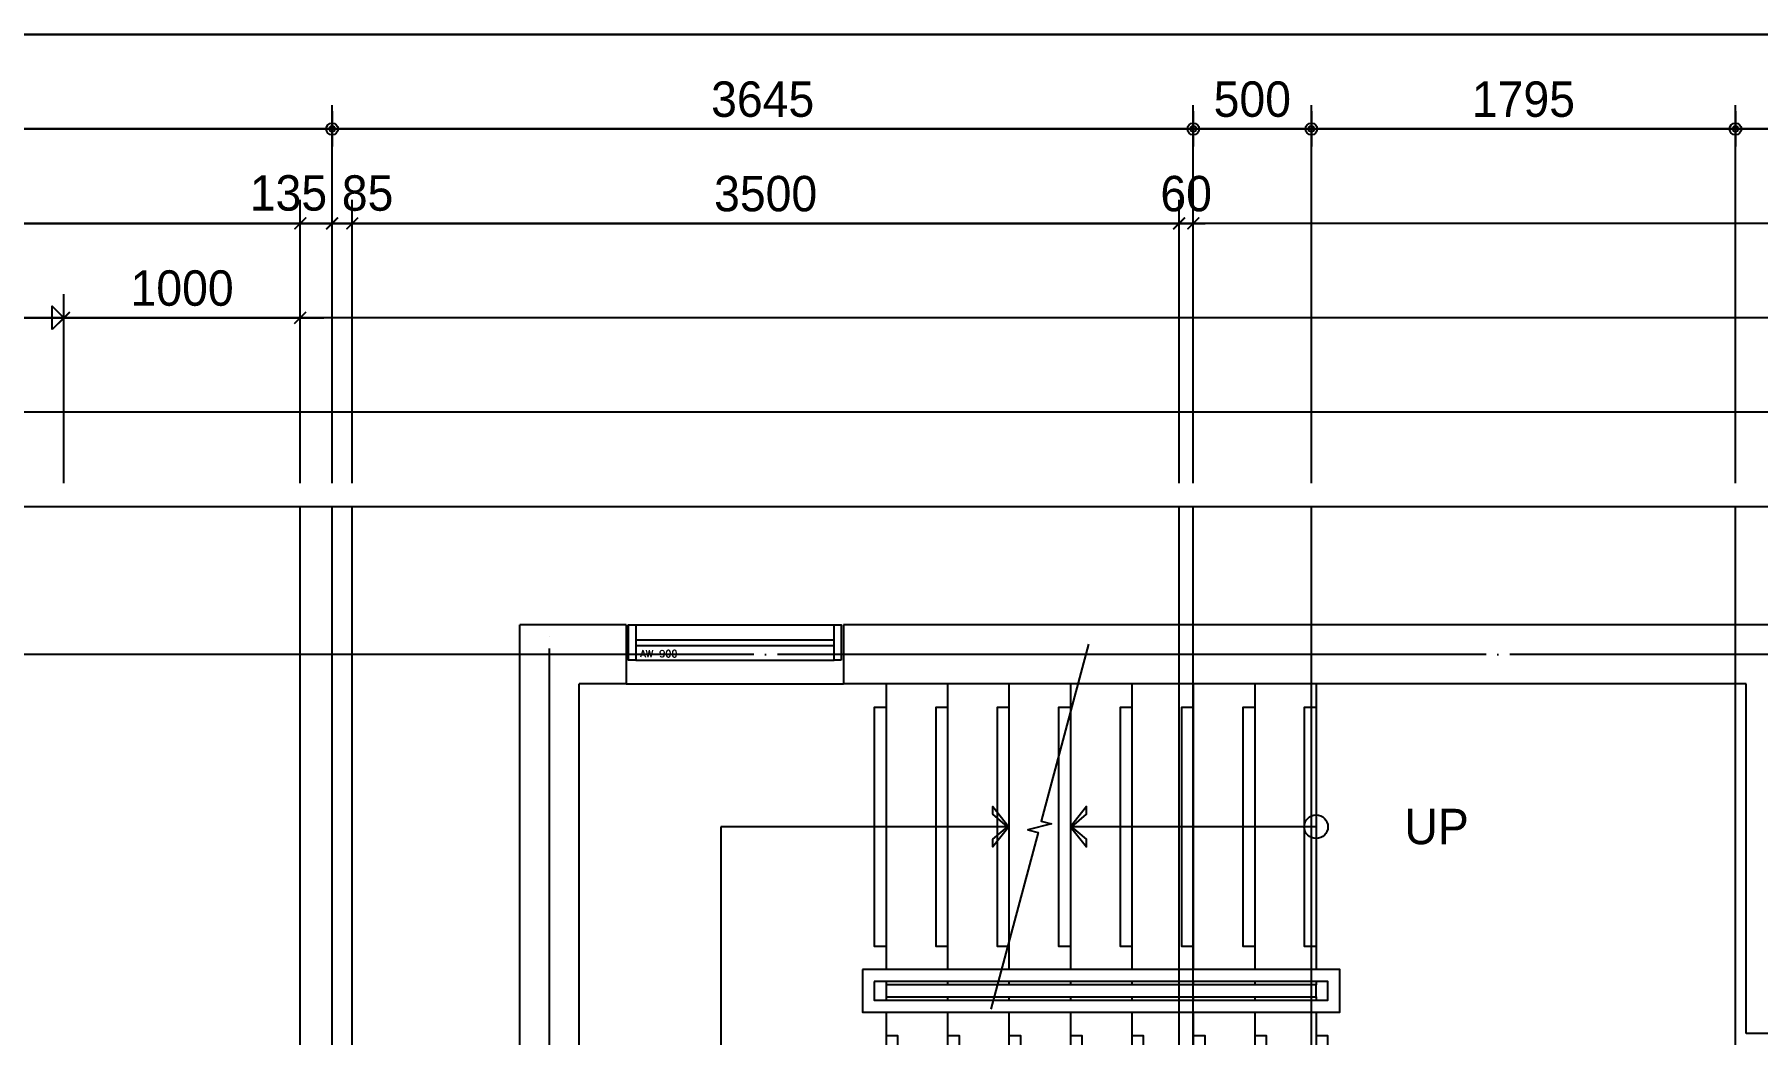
# Model space of a CAD drawing. Header units: millimetres. Extents: x -24416 to 92204, y -190080 to 23760.
# Drawn here: x 62090 to 69383, y -111266 to -107031 of the extents above; entities that cross this region are included whole.
import ezdxf
from ezdxf.enums import TextEntityAlignment as Align
from ezdxf.xclip import XClip

# ---------------------------------------------------------------- set-up
doc = ezdxf.new("R2010")
doc.units = ezdxf.units.MM
doc.header["$LTSCALE"] = 50
doc.header["$XCLIPFRAME"] = 0
doc.linetypes.add('AUDIT_D_220706163347-0', pattern=[0])
doc.linetypes.add('CEN', pattern=[62, 60, -1, 0, -1])
doc.layers.get('defpoints').update_dxf_attribs({"color": 139})
for name, color, linetype in [('AA-XXXX-DIMS', 7, 'Continuous'), ('ARDM', 7, 'Continuous'), ('CEN_CON', 1, 'CEN'), ('CONC', 2, 'Continuous'), ('DIM', 7, 'AUDIT_D_220706163347-0'), ('ELE3_CON', 7, 'Continuous'), ('ROM', 7, 'AUDIT_D_220706163347-0'), ('STAIR', 4, 'Continuous'), ('WIN', 4, 'Continuous'), ('논슬립', 251, 'Continuous')]:
    doc.layers.add(name, color=color, linetype=linetype)
doc.layers.add('AA-XXXX-MC', color=153, linetype='AUDIT_D_220706163347-0', plot=False)
doc.layers.add('Def-PrintX', color=147, linetype='Continuous', plot=False)
doc.styles.add('HAUD01', font='Dotum.ttf')
doc.styles.get("Standard").update_dxf_attribs({"font": 'txt', "bigfont": 'whgtxt.shx'})
doc.styles.add('맑은고딕', font='malgun.ttf', dxfattribs={"width": 0.9})
doc.dimstyles.new('DIM-50', dxfattribs={"dimscale": 50, "dimtxt": 3, "dimasz": 1, "dimexe": 2, "dimexo": 2, "dimgap": 1, "dimtad": 1, "dimdec": 0, "dimzin": 0, "dimdsep": 46, "dimtxsty": '맑은고딕', "dimblk1": 'DIMDOT', "dimblk2": 'DIMDOT', "dimsah": 1, "dimcen": 0.09, "dimdle": 2, "dimclrd": 7, "dimclre": 7, "dimclrt": 3, "dimadec": 0, "dimazin": 0, "dimtfac": 1, "dimtdec": 0, "dimtix": 1, "dimtmove": 2, "dimatfit": 3, "dimldrblk": 'DIMDOT', "dimfxl": 1, "dimtolj": 1, "dimtzin": 0, "dimarcsym": 0})
doc.dimstyles.new('MCDIM-50', dxfattribs={"dimscale": 50, "dimtxt": 3, "dimasz": 1, "dimexe": 2, "dimexo": 2, "dimgap": 1, "dimtad": 1, "dimdec": 0, "dimzin": 0, "dimdsep": 46, "dimtxsty": '맑은고딕', "dimblk1": 'ARCHTICK', "dimblk2": 'ARCHTICK', "dimsah": 1, "dimcen": 0.09, "dimdle": 2, "dimclrd": 7, "dimclre": 7, "dimclrt": 3, "dimadec": 0, "dimazin": 0, "dimtfac": 1, "dimtdec": 0, "dimtix": 1, "dimtmove": 2, "dimatfit": 3, "dimldrblk": 'ARCHTICK', "dimfxl": 1, "dimtolj": 1, "dimtzin": 0, "dimarcsym": 0})
doc.dimstyles.new('외부100-win', dxfattribs={"dimscale": 50, "dimtxt": 3, "dimasz": 1, "dimexe": 2, "dimexo": 2.5, "dimgap": 1.5, "dimtad": 1, "dimdec": 0, "dimzin": 0, "dimdsep": 46, "dimtxsty": '맑은고딕', "dimblk": 'DO2-2', "dimblk1": 'DO2-2', "dimblk2": 'DIMDOT', "dimcen": 0.09, "dimdle": 2, "dimclrd": 7, "dimclre": 7, "dimclrt": 3, "dimadec": 0, "dimazin": 0, "dimtfac": 1, "dimtdec": 0, "dimtix": 1, "dimtmove": 2, "dimatfit": 3, "dimldrblk": 'DO2-2', "dimfxl": 1, "dimtolj": 1, "dimtzin": 0, "dimarcsym": 0})

# ---------------------------------------------------------------- blocks, each defined once
blk = doc.blocks.new('STA-1')
at = {"layer": 'STAIR'}
for p, q in [((-3120, -1210), (-3120, 0)), ((-2860, -1210), (-2860, 0)), ((-2600, -1210), (-2600, 0)), ((-2340, -1210), (-2340, 0)), ((-2080, -1210), (-2080, 0)), ((-1820, -1210), (-1820, 0)), ((-1560, -1210), (-1560, 0)), ((-1300, -1210), (-1300, 0)), ((-3120, -605), (-600, -605)), ((-600, -1995), (-600, -605)), ((-3120, -1275), (-3120, -1260)), ((-3120, -1275), (-3120, -1260)), ((-2860, -1275), (-2860, -1260)), ((-2600, -1275), (-2600, -1260)), ((-2340, -1275), (-2340, -1260)), ((-2080, -1275), (-2080, -1260)), ((-1820, -1275), (-1820, -1260)), ((-1560, -1275), (-1560, -1260)), ((-1300, -1275), (-1300, -1260)), ((-3120, -1340), (-3120, -1325)), ((-3120, -1340), (-3120, -1325)), ((-2860, -1340), (-2860, -1325)), ((-2600, -1340), (-2600, -1325)), ((-2340, -1340), (-2340, -1325)), ((-2080, -1340), (-2080, -1325)), ((-1820, -1340), (-1820, -1325)), ((-1560, -1340), (-1560, -1325)), ((-1300, -1340), (-1300, -1325)), ((-3120, -2600), (-3120, -1390)), ((-2860, -2600), (-2860, -1390)), ((-2600, -2600), (-2600, -1390)), ((-2340, -2600), (-2340, -1390)), ((-2080, -2600), (-2080, -1390)), ((-1820, -2600), (-1820, -1390)), ((-1560, -2600), (-1560, -1390)), ((-1300, -2600), (-1300, -1390)), ((-3120, -1995), (-2080, -1995)), ((-1820, -1995), (-600, -1995))]:
    blk.add_line(p, q, dxfattribs=at)
for points in [[(-1200, -1390), (-1200, -1210), (-3220, -1210), (-3220, -1390)], [(-1250, -1340), (-1250, -1260), (-3170, -1260), (-3170, -1340)], [(-1300, -1325), (-1300, -1275), (-3120, -1275), (-3120, -1325)], [(-2080, -1995), (-2148, -1909.7), (-2148, -1942.1), (-2086.5, -1995), (-2148, -2047.9), (-2148, -2080.3)], [(-1820, -1995), (-1752, -1909.7), (-1752, -1942.1), (-1813.5, -1995), (-1752, -2047.9), (-1752, -2080.3)]]:
    blk.add_lwpolyline(points, close=True, dxfattribs=at)
blk.add_lwpolyline([(-2157.1, -2767.7), (-1956.5, -2019.1), (-1999.9, -2007.5), (-1900.1, -1982.5), (-1943.5, -1970.9), (-1742.9, -1222.3)], dxfattribs=at)
for centre in [(-3120, -605), (-3120, -1995)]:
    blk.add_circle(centre, 50, dxfattribs=at)
at = {"layer": '논슬립'}
for points in [[(-3120, -100), (-3170, -100), (-3170, -1110), (-3120, -1110)], [(-2860, -100), (-2910, -100), (-2910, -1110), (-2860, -1110)], [(-2600, -100), (-2650, -100), (-2650, -1110), (-2600, -1110)], [(-2340, -100), (-2390, -100), (-2390, -1110), (-2340, -1110)], [(-2080, -100), (-2130, -100), (-2130, -1110), (-2080, -1110)], [(-1820, -100), (-1870, -100), (-1870, -1110), (-1820, -1110)], [(-1560, -100), (-1610, -100), (-1610, -1110), (-1560, -1110)], [(-1300, -100), (-1350, -100), (-1350, -1110), (-1300, -1110)], [(-3120, -2500), (-3070, -2500), (-3070, -1490), (-3120, -1490)], [(-2860, -2500), (-2810, -2500), (-2810, -1490), (-2860, -1490)], [(-2600, -2500), (-2550, -2500), (-2550, -1490), (-2600, -1490)], [(-2340, -2500), (-2290, -2500), (-2290, -1490), (-2340, -1490)], [(-2080, -2500), (-2030, -2500), (-2030, -1490), (-2080, -1490)], [(-1820, -2500), (-1770, -2500), (-1770, -1490), (-1820, -1490)], [(-1560, -2500), (-1510, -2500), (-1510, -1490), (-1560, -1490)], [(-1300, -2500), (-1250, -2500), (-1250, -1490), (-1300, -1490)]]:
    blk.add_lwpolyline(points, dxfattribs=at)
blk = doc.blocks.new('AW 900')
at = {"layer": 'defpoints'}
for p, q in [((-150, 920), (0, 920)), ((-150, 0), (0, 0))]:
    blk.add_line(p, q, dxfattribs=at)
at = {"layer": 'WIN', "color": 8}
for p, q in [((-150, 40), (-150, 880)), ((0, 40), (0, 880))]:
    blk.add_line(p, q, dxfattribs=at)
at = {"layer": 'WIN'}
for p, q in [((-87, 40), (-87, 880)), ((-63, 40), (-63, 880))]:
    blk.add_line(p, q, dxfattribs=at)
for points in [[(0, 910), (0, 880), (-150, 880), (-150, 910)], [(0, 40), (0, 10), (-150, 10), (-150, 40)]]:
    blk.add_lwpolyline(points, close=True, dxfattribs=at)
at = {"layer": 'Def-PrintX'}
blk.add_text('AW 900', height=30, rotation=90, dxfattribs=at).set_placement((-28.4, 138), align=Align.MIDDLE)
blk = doc.blocks.new('CO-102-28F', base_point=(243441.5, -43595.4))
at = {"layer": 'CEN_CON'}
for p, q in [((244096.5, -41045.4), (244096.5, -37945.4)), ((254261.5, -38070.4), (243971.5, -38070.4))]:
    blk.add_line(p, q, dxfattribs=at)
at = {"layer": 'CONC', "color": 2}
for p, q in [((243971.5, -40485.4), (243971.5, -37945.4)), ((244421.5, -37945.4), (243971.5, -37945.4)), ((244421.5, -37945.4), (244421.5, -38195.4)), ((245341.5, -37945.4), (245341.5, -38195.4)), ((249801.5, -37945.4), (245341.5, -37945.4)), ((244221.5, -40795.4), (244221.5, -38195.4)), ((244421.5, -38195.4), (244221.5, -38195.4)), ((249161.5, -38195.4), (245341.5, -38195.4)), ((249161.5, -39675.4), (249161.5, -38195.4)), ((249411.5, -39675.4), (249161.5, -39675.4))]:
    blk.add_line(p, q, dxfattribs=at)
at = {"layer": 'ELE3_CON'}
blk.add_line((244421.5, -38195.4), (245341.5, -38195.4), dxfattribs=at)
at = {"rotation": 180}
blk.add_blockref('STA-1', (244221.5, -40795.4), dxfattribs=at)
at = {"layer": 'WIN', "rotation": 270}
blk.add_blockref('AW 900', (244421.5, -38095.4), dxfattribs=at)
blk = doc.blocks.new('DIMDOT')
at = {"layer": 'AA-XXXX-DIMS'}
for p, q in [((0, -1.5), (0, 1.5)), ((-1.5, 0), (1.5, 0))]:
    blk.add_line(p, q, dxfattribs=at)
for radius in [0.5, 0.25]:
    blk.add_circle((0, 0), radius, dxfattribs=at)
blk = doc.blocks.new('*D645')
at = {"layer": 'defpoints', "color": 0, "transparency": 16777216}
for p in [(13195.6, -131190.9), (9105.6, -132790.9), (13195.6, -132790.9)]:
    blk.add_point(p, dxfattribs=at)
at = {"layer": 'DIM', "color": 7, "lineweight": -2, "transparency": 16777216}
for p, q in [((9105.6, -132690.9), (9105.6, -131090.9)), ((13195.6, -132690.9), (13195.6, -131090.9)), ((9155.6, -131190.9), (13145.6, -131190.9))]:
    blk.add_line(p, q, dxfattribs=at)
at = {"layer": 'DIM', "color": 7, "lineweight": -2, "transparency": 16777216, "xscale": 50, "yscale": 50, "zscale": 50, "rotation": 180}
blk.add_blockref('DIMDOT', (9105.6, -131190.9), dxfattribs=at)
at = {"layer": 'DIM', "color": 7, "lineweight": -2, "transparency": 16777216, "xscale": 50, "yscale": 50, "zscale": 50}
blk.add_blockref('DIMDOT', (13195.6, -131190.9), dxfattribs=at)
at = {"layer": 'DIM', "color": 3, "transparency": 16777216, "insert": (11150.6, -131065.8), "char_height": 150, "attachment_point": 5, "style": 'HAUD01'}
blk.add_mtext('\\A1;4090', dxfattribs=at)
blk = doc.blocks.new('*D646')
at = {"layer": 'defpoints', "color": 0, "transparency": 16777216}
for p in [(16840.6, -131190.9), (13195.6, -132790.9), (16840.6, -132790.9)]:
    blk.add_point(p, dxfattribs=at)
at = {"layer": 'DIM', "color": 7, "lineweight": -2, "transparency": 16777216}
for p, q in [((13195.6, -132690.9), (13195.6, -131090.9)), ((16840.6, -132690.9), (16840.6, -131090.9)), ((13245.6, -131190.9), (16790.6, -131190.9))]:
    blk.add_line(p, q, dxfattribs=at)
at = {"layer": 'DIM', "color": 7, "lineweight": -2, "transparency": 16777216, "xscale": 50, "yscale": 50, "zscale": 50, "rotation": 180}
blk.add_blockref('DIMDOT', (13195.6, -131190.9), dxfattribs=at)
at = {"layer": 'DIM', "color": 7, "lineweight": -2, "transparency": 16777216, "xscale": 50, "yscale": 50, "zscale": 50}
blk.add_blockref('DIMDOT', (16840.6, -131190.9), dxfattribs=at)
at = {"layer": 'DIM', "color": 3, "transparency": 16777216, "insert": (15018.1, -131065.8), "char_height": 150, "attachment_point": 5, "style": 'HAUD01'}
blk.add_mtext('\\A1;3645', dxfattribs=at)
blk = doc.blocks.new('*D647')
at = {"layer": 'defpoints', "color": 0, "transparency": 16777216}
for p in [(17340.6, -131190.9), (16840.6, -132790.9), (17340.6, -132790.9)]:
    blk.add_point(p, dxfattribs=at)
at = {"layer": 'DIM', "color": 7, "lineweight": -2, "transparency": 16777216}
for p, q in [((16840.6, -132690.9), (16840.6, -131090.9)), ((17340.6, -132690.9), (17340.6, -131090.9)), ((16890.6, -131190.9), (17290.6, -131190.9))]:
    blk.add_line(p, q, dxfattribs=at)
at = {"layer": 'DIM', "color": 7, "lineweight": -2, "transparency": 16777216, "xscale": 50, "yscale": 50, "zscale": 50, "rotation": 180}
blk.add_blockref('DIMDOT', (16840.6, -131190.9), dxfattribs=at)
at = {"layer": 'DIM', "color": 7, "lineweight": -2, "transparency": 16777216, "xscale": 50, "yscale": 50, "zscale": 50}
blk.add_blockref('DIMDOT', (17340.6, -131190.9), dxfattribs=at)
at = {"layer": 'DIM', "color": 3, "transparency": 16777216, "insert": (17090.6, -131065.8), "char_height": 150, "attachment_point": 5, "style": 'HAUD01'}
blk.add_mtext('\\A1;500', dxfattribs=at)
blk = doc.blocks.new('*D648')
at = {"layer": 'defpoints', "color": 0, "transparency": 16777216}
for p in [(19135.6, -131190.9), (17340.6, -132790.9), (19135.6, -132790.9)]:
    blk.add_point(p, dxfattribs=at)
at = {"layer": 'DIM', "color": 7, "lineweight": -2, "transparency": 16777216}
for p, q in [((17340.6, -132690.9), (17340.6, -131090.9)), ((19135.6, -132690.9), (19135.6, -131090.9)), ((17390.6, -131190.9), (19085.6, -131190.9))]:
    blk.add_line(p, q, dxfattribs=at)
at = {"layer": 'DIM', "color": 7, "lineweight": -2, "transparency": 16777216, "xscale": 50, "yscale": 50, "zscale": 50, "rotation": 180}
blk.add_blockref('DIMDOT', (17340.6, -131190.9), dxfattribs=at)
at = {"layer": 'DIM', "color": 7, "lineweight": -2, "transparency": 16777216, "xscale": 50, "yscale": 50, "zscale": 50}
blk.add_blockref('DIMDOT', (19135.6, -131190.9), dxfattribs=at)
at = {"layer": 'DIM', "color": 3, "transparency": 16777216, "insert": (18238.1, -131065.8), "char_height": 150, "attachment_point": 5, "style": 'HAUD01'}
blk.add_mtext('\\A1;1795', dxfattribs=at)
blk = doc.blocks.new('*D649')
at = {"layer": 'defpoints', "color": 0, "transparency": 16777216}
for p in [(20930.6, -131190.9), (19135.6, -132790.9), (20930.6, -132790.9)]:
    blk.add_point(p, dxfattribs=at)
at = {"layer": 'DIM', "color": 7, "lineweight": -2, "transparency": 16777216}
for p, q in [((19135.6, -132690.9), (19135.6, -131090.9)), ((20930.6, -132690.9), (20930.6, -131090.9)), ((19185.6, -131190.9), (20880.6, -131190.9))]:
    blk.add_line(p, q, dxfattribs=at)
at = {"layer": 'DIM', "color": 7, "lineweight": -2, "transparency": 16777216, "xscale": 50, "yscale": 50, "zscale": 50, "rotation": 180}
blk.add_blockref('DIMDOT', (19135.6, -131190.9), dxfattribs=at)
at = {"layer": 'DIM', "color": 7, "lineweight": -2, "transparency": 16777216, "xscale": 50, "yscale": 50, "zscale": 50}
blk.add_blockref('DIMDOT', (20930.6, -131190.9), dxfattribs=at)
at = {"layer": 'DIM', "color": 3, "transparency": 16777216, "insert": (20033.1, -131065.8), "char_height": 150, "attachment_point": 5, "style": 'HAUD01'}
blk.add_mtext('\\A1;1795', dxfattribs=at)
blk = doc.blocks.new('*D656')
at = {"layer": 'defpoints', "color": 0, "transparency": 16777216}
for p in [(33165.6, -130790.9), (9105.6, -132790.9), (33165.6, -132790.9)]:
    blk.add_point(p, dxfattribs=at)
at = {"layer": 'DIM', "color": 7, "lineweight": -2, "transparency": 16777216}
for p, q in [((9105.6, -132690.9), (9105.6, -130690.9)), ((33165.6, -132690.9), (33165.6, -130690.9)), ((9155.6, -130790.9), (33115.6, -130790.9))]:
    blk.add_line(p, q, dxfattribs=at)
at = {"layer": 'DIM', "color": 7, "lineweight": -2, "transparency": 16777216, "xscale": 50, "yscale": 50, "zscale": 50, "rotation": 180}
blk.add_blockref('DIMDOT', (9105.6, -130790.9), dxfattribs=at)
at = {"layer": 'DIM', "color": 7, "lineweight": -2, "transparency": 16777216, "xscale": 50, "yscale": 50, "zscale": 50}
blk.add_blockref('DIMDOT', (33165.6, -130790.9), dxfattribs=at)
at = {"layer": 'DIM', "color": 3, "transparency": 16777216, "insert": (21135.6, -130665.8), "char_height": 150, "attachment_point": 5, "style": 'HAUD01'}
blk.add_mtext('\\A1;24060', dxfattribs=at)
blk = doc.blocks.new('_ArchTick')
at = {"color": 0, "linetype": 'ByBlock', "const_width": 0.15}
blk.add_lwpolyline([(-0.5, -0.5), (0.5, 0.5)], dxfattribs=at)
blk = doc.blocks.new('*D660')
at = {"layer": 'defpoints', "color": 0, "linetype": 'ByBlock', "transparency": 16777216}
for p in [(13060.6, -131590.9), (9240.6, -132790.9), (13060.6, -132790.9)]:
    blk.add_point(p, dxfattribs=at)
at = {"layer": 'DIM', "color": 7, "linetype": 'ByBlock', "lineweight": -2, "transparency": 16777216}
for p, q in [((9240.6, -132690.9), (9240.6, -131490.9)), ((13060.6, -132690.9), (13060.6, -131490.9)), ((9140.6, -131590.9), (13160.6, -131590.9))]:
    blk.add_line(p, q, dxfattribs=at)
at = {"layer": 'DIM', "color": 7, "linetype": 'ByBlock', "lineweight": -2, "transparency": 16777216, "xscale": 50, "yscale": 50, "zscale": 50, "rotation": 180}
blk.add_blockref('_ArchTick', (9240.6, -131590.9), dxfattribs=at)
at = {"layer": 'DIM', "color": 7, "linetype": 'ByBlock', "lineweight": -2, "transparency": 16777216, "xscale": 50, "yscale": 50, "zscale": 50}
blk.add_blockref('_ArchTick', (13060.6, -131590.9), dxfattribs=at)
at = {"layer": 'DIM', "color": 3, "linetype": 'ByBlock', "transparency": 16777216, "insert": (11150.6, -131465.8), "char_height": 150, "attachment_point": 5, "style": 'HAUD01'}
blk.add_mtext('\\A1;3820', dxfattribs=at)
blk = doc.blocks.new('*D661')
at = {"layer": 'defpoints', "color": 0, "linetype": 'ByBlock', "transparency": 16777216}
for p in [(13195.6, -131590.9), (13060.6, -132790.9), (13195.6, -132790.9)]:
    blk.add_point(p, dxfattribs=at)
at = {"layer": 'DIM', "color": 7, "linetype": 'ByBlock', "lineweight": -2, "transparency": 16777216}
for p, q in [((13060.6, -132690.9), (13060.6, -131490.9)), ((13195.6, -132690.9), (13195.6, -131490.9)), ((12960.6, -131590.9), (13295.6, -131590.9))]:
    blk.add_line(p, q, dxfattribs=at)
at = {"layer": 'DIM', "color": 7, "linetype": 'ByBlock', "lineweight": -2, "transparency": 16777216, "xscale": 50, "yscale": 50, "zscale": 50, "rotation": 180}
blk.add_blockref('_ArchTick', (13060.6, -131590.9), dxfattribs=at)
at = {"layer": 'DIM', "color": 7, "linetype": 'ByBlock', "lineweight": -2, "transparency": 16777216, "xscale": 50, "yscale": 50, "zscale": 50}
blk.add_blockref('_ArchTick', (13195.6, -131590.9), dxfattribs=at)
at = {"layer": 'DIM', "color": 3, "linetype": 'ByBlock', "transparency": 16777216, "insert": (13010.7, -131463), "char_height": 150, "attachment_point": 5, "style": 'HAUD01'}
blk.add_mtext('\\A1;135', dxfattribs=at)
blk = doc.blocks.new('*D662')
at = {"layer": 'defpoints', "color": 0, "linetype": 'ByBlock', "transparency": 16777216}
for p in [(13280.6, -131590.9), (13195.6, -132790.9), (13280.6, -132790.9)]:
    blk.add_point(p, dxfattribs=at)
at = {"layer": 'DIM', "color": 7, "linetype": 'ByBlock', "lineweight": -2, "transparency": 16777216}
for p, q in [((13195.6, -132690.9), (13195.6, -131490.9)), ((13280.6, -132690.9), (13280.6, -131490.9)), ((13195.6, -131590.9), (13145.6, -131590.9)), ((13195.6, -131590.9), (13280.6, -131590.9)), ((13280.6, -131590.9), (13330.6, -131590.9))]:
    blk.add_line(p, q, dxfattribs=at)
at = {"layer": 'DIM', "color": 7, "linetype": 'ByBlock', "lineweight": -2, "transparency": 16777216, "xscale": 50, "yscale": 50, "zscale": 50}
blk.add_blockref('_ArchTick', (13195.6, -131590.9), dxfattribs=at)
at = {"layer": 'DIM', "color": 7, "linetype": 'ByBlock', "lineweight": -2, "transparency": 16777216, "xscale": 50, "yscale": 50, "zscale": 50, "rotation": 180}
blk.add_blockref('_ArchTick', (13280.6, -131590.9), dxfattribs=at)
at = {"layer": 'DIM', "color": 3, "linetype": 'ByBlock', "transparency": 16777216, "insert": (13345.7, -131463.4), "char_height": 150, "attachment_point": 5, "style": 'HAUD01'}
blk.add_mtext('\\A1;85', dxfattribs=at)
blk = doc.blocks.new('*D663')
at = {"layer": 'defpoints', "color": 0, "linetype": 'ByBlock', "transparency": 16777216}
for p in [(16780.6, -131590.9), (13280.6, -132790.9), (16780.6, -132790.9)]:
    blk.add_point(p, dxfattribs=at)
at = {"layer": 'DIM', "color": 7, "linetype": 'ByBlock', "lineweight": -2, "transparency": 16777216}
for p, q in [((13280.6, -132690.9), (13280.6, -131490.9)), ((16780.6, -132690.9), (16780.6, -131490.9)), ((13180.6, -131590.9), (16880.6, -131590.9))]:
    blk.add_line(p, q, dxfattribs=at)
at = {"layer": 'DIM', "color": 7, "linetype": 'ByBlock', "lineweight": -2, "transparency": 16777216, "xscale": 50, "yscale": 50, "zscale": 50, "rotation": 180}
blk.add_blockref('_ArchTick', (13280.6, -131590.9), dxfattribs=at)
at = {"layer": 'DIM', "color": 7, "linetype": 'ByBlock', "lineweight": -2, "transparency": 16777216, "xscale": 50, "yscale": 50, "zscale": 50}
blk.add_blockref('_ArchTick', (16780.6, -131590.9), dxfattribs=at)
at = {"layer": 'DIM', "color": 3, "linetype": 'ByBlock', "transparency": 16777216, "insert": (15030.6, -131465.8), "char_height": 150, "attachment_point": 5, "style": 'HAUD01'}
blk.add_mtext('\\A1;3500', dxfattribs=at)
blk = doc.blocks.new('*D664')
at = {"layer": 'defpoints', "color": 0, "linetype": 'ByBlock', "transparency": 16777216}
for p in [(16840.6, -131590.9), (16780.6, -132790.9), (16840.6, -132790.9)]:
    blk.add_point(p, dxfattribs=at)
at = {"layer": 'DIM', "color": 7, "linetype": 'ByBlock', "lineweight": -2, "transparency": 16777216}
for p, q in [((16780.6, -132690.9), (16780.6, -131490.9)), ((16840.6, -132690.9), (16840.6, -131490.9)), ((16780.6, -131590.9), (16730.6, -131590.9)), ((16780.6, -131590.9), (16840.6, -131590.9)), ((16840.6, -131590.9), (16890.6, -131590.9))]:
    blk.add_line(p, q, dxfattribs=at)
at = {"layer": 'DIM', "color": 7, "linetype": 'ByBlock', "lineweight": -2, "transparency": 16777216, "xscale": 50, "yscale": 50, "zscale": 50}
blk.add_blockref('_ArchTick', (16780.6, -131590.9), dxfattribs=at)
at = {"layer": 'DIM', "color": 7, "linetype": 'ByBlock', "lineweight": -2, "transparency": 16777216, "xscale": 50, "yscale": 50, "zscale": 50, "rotation": 180}
blk.add_blockref('_ArchTick', (16840.6, -131590.9), dxfattribs=at)
at = {"layer": 'DIM', "color": 3, "linetype": 'ByBlock', "transparency": 16777216, "insert": (16810.6, -131465.8), "char_height": 150, "attachment_point": 5, "style": 'HAUD01'}
blk.add_mtext('\\A1;60', dxfattribs=at)
blk = doc.blocks.new('DO2-2')
at = {"layer": 'ARDM'}
blk.add_line((0, 0), (-2, 0), dxfattribs=at)
blk.add_lwpolyline([(-1, -1), (-1, 1), (0, 0)], close=True, dxfattribs=at)
blk = doc.blocks.new('*D677')
at = {"layer": 'defpoints', "color": 0, "linetype": 'ByBlock', "transparency": 16777216}
for p in [(12060.6, -131990.9), (10860.6, -132790.9), (12060.6, -132790.9)]:
    blk.add_point(p, dxfattribs=at)
at = {"layer": 'DIM', "color": 7, "linetype": 'ByBlock', "lineweight": -2, "transparency": 16777216}
for p, q in [((10860.6, -132665.9), (10860.6, -131890.9)), ((12060.6, -132665.9), (12060.6, -131890.9)), ((10910.6, -131990.9), (12010.6, -131990.9))]:
    blk.add_line(p, q, dxfattribs=at)
at = {"layer": 'DIM', "color": 7, "linetype": 'ByBlock', "lineweight": -2, "transparency": 16777216, "xscale": 50, "yscale": 50, "zscale": 50, "rotation": 180}
blk.add_blockref('DO2-2', (10860.6, -131990.9), dxfattribs=at)
at = {"layer": 'DIM', "color": 7, "linetype": 'ByBlock', "lineweight": -2, "transparency": 16777216, "xscale": 50, "yscale": 50, "zscale": 50}
blk.add_blockref('DO2-2', (12060.6, -131990.9), dxfattribs=at)
at = {"layer": 'DIM', "color": 3, "linetype": 'ByBlock', "transparency": 16777216, "insert": (11460.6, -131840.8), "char_height": 150, "attachment_point": 5, "style": 'HAUD01'}
blk.add_mtext('\\A1;1200', dxfattribs=at)
blk = doc.blocks.new('*D678')
at = {"layer": 'defpoints', "color": 0, "linetype": 'ByBlock', "transparency": 16777216}
for p in [(13060.6, -131990.9), (12060.6, -132790.9), (13060.6, -132790.9)]:
    blk.add_point(p, dxfattribs=at)
at = {"layer": 'DIM', "color": 7, "linetype": 'ByBlock', "lineweight": -2, "transparency": 16777216}
for p, q in [((12060.6, -132690.9), (12060.6, -131890.9)), ((13060.6, -132690.9), (13060.6, -131890.9)), ((11960.6, -131990.9), (13160.6, -131990.9))]:
    blk.add_line(p, q, dxfattribs=at)
at = {"layer": 'DIM', "color": 7, "linetype": 'ByBlock', "lineweight": -2, "transparency": 16777216, "xscale": 50, "yscale": 50, "zscale": 50, "rotation": 180}
blk.add_blockref('_ArchTick', (12060.6, -131990.9), dxfattribs=at)
at = {"layer": 'DIM', "color": 7, "linetype": 'ByBlock', "lineweight": -2, "transparency": 16777216, "xscale": 50, "yscale": 50, "zscale": 50}
blk.add_blockref('_ArchTick', (13060.6, -131990.9), dxfattribs=at)
at = {"layer": 'DIM', "color": 3, "linetype": 'ByBlock', "transparency": 16777216, "insert": (12560.6, -131865.8), "char_height": 150, "attachment_point": 5, "style": 'HAUD01'}
blk.add_mtext('\\A1;1000', dxfattribs=at)
blk = doc.blocks.new('DIM-1108')
at = {"layer": 'DIM'}
for base, p1, p2, picture, middle in [((33165.6, -130790.9), (9105.6, -132790.9), (33165.6, -132790.9), '*D656', (21135.6, -130665.8)), ((13195.6, -131190.9), (9105.6, -132790.9), (13195.6, -132790.9), '*D645', (11150.6, -131065.8)), ((16840.6, -131190.9), (13195.6, -132790.9), (16840.6, -132790.9), '*D646', (15018.1, -131065.8)), ((17340.6, -131190.9), (16840.6, -132790.9), (17340.6, -132790.9), '*D647', (17090.6, -131065.8)), ((19135.6, -131190.9), (17340.6, -132790.9), (19135.6, -132790.9), '*D648', (18238.1, -131065.8)), ((20930.6, -131190.9), (19135.6, -132790.9), (20930.6, -132790.9), '*D649', (20033.1, -131065.8))]:
    dim = blk.add_linear_dim(base=base, p1=p1, p2=p2, dimstyle='DIM-50', override={"dimscale": 50, "dimtxsty": 'HAUD01'}, dxfattribs=at)
    dim.commit()
    dim.dimension.update_dxf_attribs({"geometry": picture, "text_midpoint": middle})
at = {"layer": 'DIM', "linetype": 'ByBlock'}
for base, p1, p2, dimstyle, picture, middle in [((13060.6, -131590.9), (9240.6, -132790.9), (13060.6, -132790.9), 'MCDIM-50', '*D660', (11150.6, -131465.8)), ((16780.6, -131590.9), (13280.6, -132790.9), (16780.6, -132790.9), 'MCDIM-50', '*D663', (15030.6, -131465.8)), ((16840.6, -131590.9), (16780.6, -132790.9), (16840.6, -132790.9), 'MCDIM-50', '*D664', (16810.6, -131465.8)), ((12060.6, -131990.9), (10860.6, -132790.9), (12060.6, -132790.9), '외부100-win', '*D677', (11460.6, -131840.8)), ((13060.6, -131990.9), (12060.6, -132790.9), (13060.6, -132790.9), 'MCDIM-50', '*D678', (12560.6, -131865.8))]:
    dim = blk.add_linear_dim(base=base, p1=p1, p2=p2, dimstyle=dimstyle, override={"dimtxsty": 'HAUD01'}, dxfattribs=at)
    dim.commit()
    dim.dimension.update_dxf_attribs({"geometry": picture, "text_midpoint": middle})
for base, p1, p2, picture, middle in [((13195.6, -131590.9), (13060.6, -132790.9), (13195.6, -132790.9), '*D661', (13010.7, -131463)), ((13280.6, -131590.9), (13195.6, -132790.9), (13280.6, -132790.9), '*D662', (13345.7, -131463.4))]:
    dim = blk.add_linear_dim(base=base, p1=p1, p2=p2, dimstyle='MCDIM-50', override={"dimtxsty": 'HAUD01'}, dxfattribs=at)
    dim.commit()
    dim.dimension.update_dxf_attribs({"geometry": picture, "text_midpoint": middle, "dimtype": 128})

msp = doc.modelspace()

# ---------------------------------------------------------------- linework, layer by layer
at = {"layer": 'AA-XXXX-MC'}
for p, q in [((63214.5, -111770.9), (63214.5, -109030.9)), ((63434.5, -115080.9), (63434.5, -109030.9)), ((66934.5, -115080.9), (66934.5, -109030.9))]:
    msp.add_line(p, q, dxfattribs=at)
at = {"layer": 'CEN_CON'}
for p, q in [((63349.5, -111770.9), (63349.5, -109030.9)), ((66994.5, -115080.9), (66994.5, -109030.9)), ((67494.5, -115080.9), (67494.5, -109030.9)), ((69289.5, -115080.9), (69289.5, -109030.9)), ((64144.5, -109655.9), (54654.5, -109655.9))]:
    msp.add_line(p, q, dxfattribs=at)
at = {"layer": 'defpoints'}
for points in [[(86520.1, -107030.9), (52654.5, -107030.9), (52654.5, -124405.9), (86520.1, -124405.9)], [(86120.1, -107430.9), (53054.5, -107430.9), (53054.5, -124005.9), (86120.1, -124005.9)], [(85720.1, -107830.9), (53454.5, -107830.9), (53454.5, -123605.9), (85720.1, -123605.9)], [(85320.1, -108230.9), (53854.5, -108230.9), (53854.5, -123205.9), (85320.1, -123205.9)], [(84920.1, -108630.9), (54254.5, -108630.9), (54254.5, -122805.9), (84920.1, -122805.9)], [(84520.1, -109030.9), (54654.5, -109030.9), (54654.5, -122405.9), (84520.1, -122405.9)]]:
    msp.add_lwpolyline(points, close=True, dxfattribs=at)

# ---------------------------------------------------------------- block references
msp.add_blockref('DIM-1108', (50153.9, 23760))
ref = msp.add_blockref('CO-102-28F', (63614.5, -115180.9))
XClip(ref).set_block_clipping_path([(234481.4609298514, -50820.4314148595), (264347.023277633, -37445.4314148595)])

# ---------------------------------------------------------------- texts
at = {"layer": 'ROM', "color": 3, "style": 'HAUD01'}
msp.add_text('UP', height=150, dxfattribs=at).set_placement((68024.5, -110385.9), align=Align.MIDDLE)

doc.saveas('drawing.dxf')
